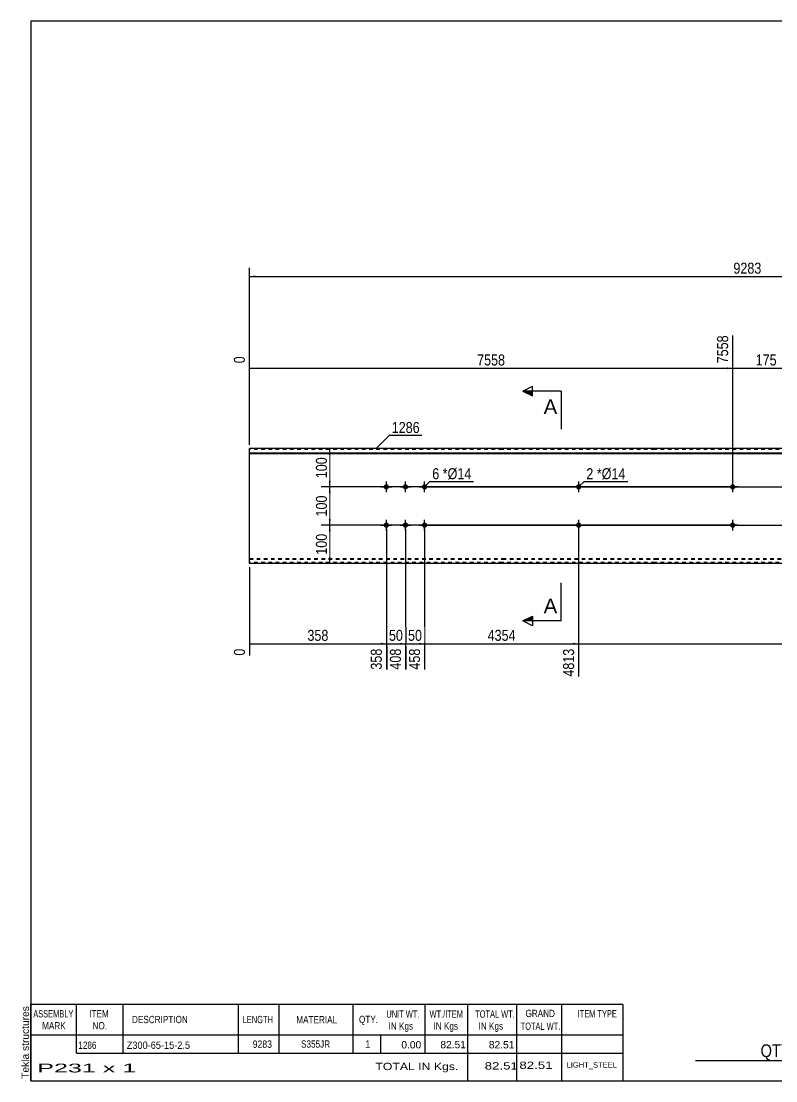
# Model space of a CAD drawing. Header units: millimetres. Extents: x -60 to 343, y -150 to 127.
# Drawn here: x -59.7 to 137.7, y -150.3 to 126.8 of the extents above; entities that cross this region are included whole.
import ezdxf

# ---------------------------------------------------------------- set-up
doc = ezdxf.new("R2010")
doc.units = ezdxf.units.MM
doc.linetypes.add('DXK_LINE_DOT1', pattern=[1.8814, 0.9407, -0.9407])
doc.styles.add('Arial', font='ARIAL.TTF', dxfattribs={"height": 0.2})
doc.styles.add('Arial Narrow', font='ARIALN.TTF', dxfattribs={"height": 0.2})

# ---------------------------------------------------------------- blocks, each defined once
blk = doc.blocks.new('Unknown-629083396-1864')
at = {"color": 5, "linetype": 'Continuous'}
for p, q in [((342.8, 126.75), (-57.2, 126.75)), ((-57.2, 126.75), (-57.2, -150.25)), ((342.8, -150.25), (342.8, 126.75)), ((-57.2, -150.25), (342.8, -150.25))]:
    blk.add_line(p, q, dxfattribs=at)
at = {"color": 174, "linetype": 'Continuous', "style": 'Arial'}
blk.add_text('Tekla structures', height=1.9102, rotation=90, dxfattribs=at).set_placement((-57.7, -149.75))
blk = doc.blocks.new('Part-629083396-1218 - 1203')
at = {"color": 2, "linetype": 'Continuous'}
for p, q in [((0, -15), (0, 15)), ((66.1, 15), (0, 15)), ((0, 13.94), (66.1, 13.94)), ((106, 15), (66.2, 15)), ((66.2, 13.94), (106, 13.94)), ((166.79, 15), (106.1, 15)), ((106.1, 13.94), (166.79, 13.94)), ((217.48, 15), (166.89, 15)), ((166.89, 13.94), (217.48, 13.94)), ((260.48, 15), (217.58, 15)), ((217.58, 13.94), (260.48, 13.94)), ((260.48, 15), (260.48, -15)), ((0, 13.76), (66.1, 13.76)), ((66.2, 13.76), (106, 13.76)), ((106.1, 13.76), (166.79, 13.76)), ((166.89, 13.76), (217.48, 13.76)), ((217.58, 13.76), (260.48, 13.76)), ((66.1, -15), (0, -15)), ((106, -15), (66.2, -15)), ((166.79, -15), (106.1, -15)), ((217.48, -15), (166.89, -15)), ((260.48, -15), (217.58, -15))]:
    blk.add_line(p, q, dxfattribs=at)
at = {"color": 7, "linetype": 'DXK_LINE_DOT1'}
for p, q in [((66.1, 14.75), (0, 14.75)), ((106, 14.75), (66.2, 14.75)), ((166.79, 14.75), (106.1, 14.75)), ((217.48, 14.75), (166.89, 14.75)), ((260.48, 14.75), (217.58, 14.75)), ((0, -13.76), (66.1, -13.76)), ((66.2, -13.76), (106, -13.76)), ((106.1, -13.76), (166.79, -13.76)), ((166.89, -13.76), (217.48, -13.76)), ((217.58, -13.76), (260.48, -13.76)), ((0, -13.94), (66.1, -13.94)), ((66.1, -14.75), (0, -14.75)), ((66.2, -13.94), (106, -13.94)), ((106, -14.75), (66.2, -14.75)), ((106.1, -13.94), (166.79, -13.94)), ((166.79, -14.75), (106.1, -14.75)), ((166.89, -13.94), (217.48, -13.94)), ((217.48, -14.75), (166.89, -14.75)), ((217.58, -13.94), (260.48, -13.94)), ((260.48, -14.75), (217.58, -14.75))]:
    blk.add_line(p, q, dxfattribs=at)
blk = doc.blocks.new('Bolt-629083396-1224 - 1203')
at = {"linetype": 'Continuous'}
for points in [[(35.1, 5, -1), (36.5, 5, -1)], [(40.1, 5, -1), (41.5, 5, -1)], [(45.1, 5, -1), (46.5, 5, -1)], [(35.1, -5, -1), (36.5, -5, -1)], [(40.1, -5, -1), (41.5, -5, -1)], [(45.1, -5, -1), (46.5, -5, -1)]]:
    blk.add_hatch(color=3, dxfattribs=at).paths.add_polyline_path(points)
at = {"color": 3, "linetype": 'Continuous'}
for p, q in [((35.8, 3.6), (35.8, 6.4)), ((40.8, 3.6), (40.8, 6.4)), ((45.8, 3.6), (45.8, 6.4)), ((34.4, 5), (37.2, 5)), ((39.4, 5), (42.2, 5)), ((44.4, 5), (47.2, 5)), ((34.4, -5), (37.2, -5)), ((35.8, -6.4), (35.8, -3.6)), ((39.4, -5), (42.2, -5)), ((40.8, -6.4), (40.8, -3.6)), ((44.4, -5), (47.2, -5)), ((45.8, -6.4), (45.8, -3.6))]:
    blk.add_line(p, q, dxfattribs=at)
blk = doc.blocks.new('Bolt-629083396-1227 - 1203')
at = {"linetype": 'Continuous'}
for points in [[(125.69, 5, -1), (127.09, 5, -1)], [(257.28, 5, -1), (258.68, 5, -1)]]:
    blk.add_hatch(color=3, dxfattribs=at).paths.add_polyline_path(points)
at = {"color": 3, "linetype": 'Continuous'}
for p, q in [((126.39, 3.6), (126.39, 6.4)), ((257.98, 3.6), (257.98, 6.4)), ((127.79, 5), (124.99, 5)), ((259.38, 5), (256.58, 5))]:
    blk.add_line(p, q, dxfattribs=at)
blk = doc.blocks.new('Bolt-629083396-1228 - 1203')
at = {"linetype": 'Continuous'}
for points in [[(125.69, -5, -1), (127.09, -5, -1)], [(257.28, -5, -1), (258.68, -5, -1)]]:
    blk.add_hatch(color=3, dxfattribs=at).paths.add_polyline_path(points)
at = {"color": 3, "linetype": 'Continuous'}
for p, q in [((127.79, -5), (124.99, -5)), ((126.39, -6.4), (126.39, -3.6)), ((259.38, -5), (256.58, -5)), ((257.98, -6.4), (257.98, -3.6))]:
    blk.add_line(p, q, dxfattribs=at)
blk = doc.blocks.new('Bolt-629083396-1229 - 1203')
at = {"linetype": 'Continuous'}
for points in [[(86.8, 5, -1), (85.4, 5, -1)], [(86.8, -5, -1), (85.4, -5, -1)]]:
    blk.add_hatch(color=3, dxfattribs=at).paths.add_polyline_path(points)
at = {"color": 3, "linetype": 'Continuous'}
for p, q in [((86.1, 6.4), (86.1, 3.6)), ((87.5, 5), (84.7, 5)), ((87.5, -5), (84.7, -5)), ((86.1, -3.6), (86.1, -6.4))]:
    blk.add_line(p, q, dxfattribs=at)
blk = doc.blocks.new('StraightDimension-629083396-1353 - 1203')
at = {"linetype": 'Continuous'}
for points in [[(20.75, 3.5), (21, 5), (21.25, 3.5)], [(21.25, -3.5), (21, -5), (20.75, -3.5)]]:
    blk.add_hatch(color=7, dxfattribs=at).paths.add_polyline_path(points)
at = {"color": 7, "linetype": 'Continuous'}
for p, q in [((125.39, 5), (18.75, 5)), ((21, -5), (21, 5)), ((125.39, -5), (18.75, -5))]:
    blk.add_line(p, q, dxfattribs=at)
at = {"color": 0}
blk.add_wipeout([(20.85, 3.34), (16.65, 3.34), (16.65, -3.34), (20.85, -3.34)], dxfattribs=at)
at = {"color": 3, "style": 'Arial Narrow'}
blk.add_text('100', height=2.863, rotation=90.0002, dxfattribs=at).set_placement((20.25, -2.74))
blk = doc.blocks.new('StraightDimension-629083396-1354 - 1203')
at = {"linetype": 'Continuous'}
for points in [[(20.75, -6.5), (21, -5), (21.25, -6.5)], [(21.25, -13.5), (21, -15), (20.75, -13.5)]]:
    blk.add_hatch(color=7, dxfattribs=at).paths.add_polyline_path(points)
at = {"color": 7, "linetype": 'Continuous'}
for p, q in [((125.39, -5), (18.75, -5)), ((21, -15), (21, -5)), ((34.8, -15), (18.75, -15))]:
    blk.add_line(p, q, dxfattribs=at)
at = {"color": 0}
blk.add_wipeout([(20.85, -6.66), (16.65, -6.66), (16.65, -13.34), (20.85, -13.34)], dxfattribs=at)
at = {"color": 3, "style": 'Arial Narrow'}
blk.add_text('100', height=2.863, rotation=90.0002, dxfattribs=at).set_placement((20.25, -12.74))
blk = doc.blocks.new('StraightDimension-629083396-1335 - 1203')
at = {"linetype": 'Continuous'}
for points in [[(272.75, -6.5), (273, -5), (273.25, -6.5)], [(273.25, -13.5), (273, -15), (272.75, -13.5)]]:
    blk.add_hatch(color=7, dxfattribs=at).paths.add_polyline_path(points)
at = {"color": 7, "linetype": 'Continuous'}
for p, q in [((46.8, -5), (275.4, -5)), ((273, -15), (273, -5)), ((261.48, -15), (275.4, -15))]:
    blk.add_line(p, q, dxfattribs=at)
at = {"color": 0}
blk.add_wipeout([(272.85, -6.66), (268.65, -6.66), (268.65, -13.34), (272.85, -13.34)], dxfattribs=at)
at = {"color": 3, "style": 'Arial Narrow'}
blk.add_text('100', height=2.863, rotation=90.0002, dxfattribs=at).set_placement((272.25, -12.74))
blk = doc.blocks.new('StraightDimension-629083396-1312 - 1203')
at = {"linetype": 'Continuous'}
blk.add_hatch(color=7, dxfattribs=at).paths.add_polyline_path([(258.98, -35.75), (260.48, -36), (258.98, -36.25)])
at = {"color": 7, "linetype": 'Continuous'}
for p, q in [((86.1, -6), (86.1, -44.61)), ((260.48, -16), (260.48, -44.61)), ((86.1, -36), (260.48, -36))]:
    blk.add_line(p, q, dxfattribs=at)
at = {"color": 0}
blk.add_wipeout([(177.54, -35.85), (177.54, -31.65), (169.03, -31.65), (169.03, -35.85)], dxfattribs=at)
at = {"color": 0, "linetype": 'Continuous'}
blk.add_wipeout([(259.88, -36.7), (255.68, -36.7), (255.68, -45.21), (259.88, -45.21)], dxfattribs=at)
at = {"color": 3, "style": 'Arial Narrow'}
blk.add_text('4471', height=2.863, dxfattribs=at).set_placement((169.63, -35.25))
at = {"color": 3, "linetype": 'Continuous', "style": 'Arial Narrow'}
blk.add_text('9283', height=2.863, rotation=90.0002, dxfattribs=at).set_placement((259.28, -44.61))
blk = doc.blocks.new('StraightDimension-629083396-1271 - 1203')
at = {"linetype": 'Continuous'}
blk.add_hatch(color=7, dxfattribs=at).paths.add_polyline_path([(142.39, 36.25), (143.89, 36), (142.39, 35.75)])
at = {"color": 7, "linetype": 'Continuous'}
for p, q in [((143.89, 6), (143.89, 48.51)), ((126.39, 6), (126.39, 44.61)), ((126.39, 36), (143.89, 36))]:
    blk.add_line(p, q, dxfattribs=at)
at = {"color": 0}
blk.add_wipeout([(138.49, 36.15), (138.49, 40.35), (131.8, 40.35), (131.8, 36.15)], dxfattribs=at)
at = {"color": 0, "linetype": 'Continuous'}
blk.add_wipeout([(143.29, 49.11), (139.09, 49.11), (139.09, 40.6), (143.29, 40.6)], dxfattribs=at)
at = {"color": 3, "linetype": 'Continuous', "style": 'Arial Narrow'}
blk.add_text('7733', height=2.863, rotation=90.0002, dxfattribs=at).set_placement((142.69, 41.2))
at = {"color": 3, "style": 'Arial Narrow'}
blk.add_text('175', height=2.863, dxfattribs=at).set_placement((132.4, 36.75))
blk = doc.blocks.new('StraightDimension-629083396-1272 - 1203')
at = {"linetype": 'Continuous'}
blk.add_hatch(color=7, dxfattribs=at).paths.add_polyline_path([(124.89, 36.25), (126.39, 36), (124.89, 35.75)])
at = {"color": 7, "linetype": 'Continuous'}
for p, q in [((126.39, 6), (126.39, 44.61)), ((0, 16), (0, 39.13)), ((0, 36), (126.39, 36))]:
    blk.add_line(p, q, dxfattribs=at)
at = {"color": 0, "linetype": 'Continuous'}
for points in [[(125.79, 45.21), (121.59, 45.21), (121.59, 36.7), (125.79, 36.7)], [(-0.6, 39.73), (-4.8, 39.73), (-4.8, 36.7), (-0.6, 36.7)]]:
    blk.add_wipeout(points, dxfattribs=at)
at = {"color": 0}
blk.add_wipeout([(67.45, 36.15), (67.45, 40.35), (58.94, 40.35), (58.94, 36.15)], dxfattribs=at)
at = {"color": 3, "linetype": 'Continuous', "style": 'Arial Narrow'}
for s, height, p in [('7558', 2.863, (125.19, 37.3)), ('0', 2.86, (-1.2, 37.3))]:
    blk.add_text(s, height=height, rotation=90.0002, dxfattribs=at).set_placement(p)
at = {"color": 3, "style": 'Arial Narrow'}
blk.add_text('7558', height=2.863, dxfattribs=at).set_placement((59.54, 36.75))
blk = doc.blocks.new('StraightDimension-629083396-1313 - 1203')
at = {"linetype": 'Continuous'}
blk.add_hatch(color=7, dxfattribs=at).paths.add_polyline_path([(84.6, -35.75), (86.1, -36), (84.6, -36.25)])
at = {"color": 7, "linetype": 'Continuous'}
for p, q in [((45.8, -6), (45.8, -42.78)), ((86.1, -6), (86.1, -44.61)), ((45.8, -36), (86.1, -36))]:
    blk.add_line(p, q, dxfattribs=at)
at = {"color": 0}
blk.add_wipeout([(70.2, -35.85), (70.2, -31.65), (61.69, -31.65), (61.69, -35.85)], dxfattribs=at)
at = {"color": 0, "linetype": 'Continuous'}
blk.add_wipeout([(85.5, -36.7), (81.3, -36.7), (81.3, -45.21), (85.5, -45.21)], dxfattribs=at)
at = {"color": 3, "style": 'Arial Narrow'}
blk.add_text('4354', height=2.863, dxfattribs=at).set_placement((62.29, -35.25))
at = {"color": 3, "linetype": 'Continuous', "style": 'Arial Narrow'}
blk.add_text('4813', height=2.863, rotation=90.0002, dxfattribs=at).set_placement((84.9, -44.61))
blk = doc.blocks.new('StraightDimension-629083396-1314 - 1203')
at = {"linetype": 'Continuous'}
blk.add_hatch(color=7, dxfattribs=at).paths.add_polyline_path([(44.3, -35.75), (45.8, -36), (44.3, -36.25)])
at = {"color": 7, "linetype": 'Continuous'}
for p, q in [((40.8, -6), (40.8, -42.78)), ((45.8, -6), (45.8, -42.78)), ((40.8, -36), (45.8, -36))]:
    blk.add_line(p, q, dxfattribs=at)
at = {"color": 0}
blk.add_wipeout([(45.73, -35.85), (45.73, -31.65), (40.87, -31.65), (40.87, -35.85)], dxfattribs=at)
at = {"color": 3, "style": 'Arial Narrow'}
blk.add_text('50', height=2.863, dxfattribs=at).set_placement((41.47, -35.25))
at = {"color": 0, "linetype": 'Continuous'}
blk.add_wipeout([(45.2, -36.7), (41, -36.7), (41, -43.38), (45.2, -43.38)], dxfattribs=at)
at = {"color": 3, "linetype": 'Continuous', "style": 'Arial Narrow'}
blk.add_text('458', height=2.863, rotation=90.0002, dxfattribs=at).set_placement((44.6, -42.78))
blk = doc.blocks.new('StraightDimension-629083396-1315 - 1203')
at = {"linetype": 'Continuous'}
blk.add_hatch(color=7, dxfattribs=at).paths.add_polyline_path([(39.3, -35.75), (40.8, -36), (39.3, -36.25)])
at = {"color": 7, "linetype": 'Continuous'}
for p, q in [((35.8, -6), (35.8, -42.78)), ((40.8, -6), (40.8, -42.78)), ((35.8, -36), (40.8, -36))]:
    blk.add_line(p, q, dxfattribs=at)
at = {"color": 0}
blk.add_wipeout([(40.73, -35.85), (40.73, -31.65), (35.87, -31.65), (35.87, -35.85)], dxfattribs=at)
at = {"color": 3, "style": 'Arial Narrow'}
blk.add_text('50', height=2.863, dxfattribs=at).set_placement((36.47, -35.25))
at = {"color": 0, "linetype": 'Continuous'}
blk.add_wipeout([(40.2, -36.7), (36, -36.7), (36, -43.38), (40.2, -43.38)], dxfattribs=at)
at = {"color": 3, "linetype": 'Continuous', "style": 'Arial Narrow'}
blk.add_text('408', height=2.863, rotation=90.0002, dxfattribs=at).set_placement((39.6, -42.78))
blk = doc.blocks.new('StraightDimension-629083396-1316 - 1203')
at = {"linetype": 'Continuous'}
blk.add_hatch(color=7, dxfattribs=at).paths.add_polyline_path([(34.3, -35.75), (35.8, -36), (34.3, -36.25)])
at = {"color": 7, "linetype": 'Continuous'}
for p, q in [((35.8, -6), (35.8, -42.78)), ((0, -16), (0, -39.13)), ((0, -36), (35.8, -36))]:
    blk.add_line(p, q, dxfattribs=at)
at = {"color": 0}
blk.add_wipeout([(21.24, -35.85), (21.24, -31.65), (14.56, -31.65), (14.56, -35.85)], dxfattribs=at)
at = {"color": 0, "linetype": 'Continuous'}
for points in [[(-0.6, -36.7), (-4.8, -36.7), (-4.8, -39.73), (-0.6, -39.73)], [(35.2, -36.7), (31, -36.7), (31, -43.38), (35.2, -43.38)]]:
    blk.add_wipeout(points, dxfattribs=at)
at = {"color": 3, "style": 'Arial Narrow'}
blk.add_text('358', height=2.863, dxfattribs=at).set_placement((15.16, -35.25))
at = {"color": 3, "linetype": 'Continuous', "style": 'Arial Narrow'}
for s, height, p in [('0', 2.86, (-1.2, -39.13)), ('358', 2.863, (34.6, -42.78))]:
    blk.add_text(s, height=height, rotation=90.0002, dxfattribs=at).set_placement(p)
blk = doc.blocks.new('StraightDimension-629083396-1333 - 1203')
at = {"linetype": 'Continuous'}
for points in [[(272.75, 7.77), (273, 9.27), (273.25, 7.77)], [(273.25, 6.5), (273, 5), (272.75, 6.5)]]:
    blk.add_hatch(color=7, dxfattribs=at).paths.add_polyline_path(points)
at = {"color": 7, "linetype": 'Continuous'}
for p, q in [((238.88, 9.27), (275.4, 9.27)), ((273, 5), (273, 9.27)), ((46.8, 5), (275.4, 5))]:
    blk.add_line(p, q, dxfattribs=at)
at = {"color": 0}
blk.add_wipeout([(272.85, 9.56), (268.65, 9.56), (268.65, 4.71), (272.85, 4.71)], dxfattribs=at)
at = {"color": 3, "style": 'Arial Narrow'}
blk.add_text('43', height=2.863, rotation=90.0002, dxfattribs=at).set_placement((272.25, 5.31))
blk = doc.blocks.new('StraightDimension-629083396-1334 - 1203')
at = {"linetype": 'Continuous'}
for points in [[(272.75, 3.5), (273, 5), (273.25, 3.5)], [(273.25, -3.5), (273, -5), (272.75, -3.5)]]:
    blk.add_hatch(color=7, dxfattribs=at).paths.add_polyline_path(points)
at = {"color": 7, "linetype": 'Continuous'}
for p, q in [((46.8, 5), (275.4, 5)), ((273, -5), (273, 5)), ((46.8, -5), (275.4, -5))]:
    blk.add_line(p, q, dxfattribs=at)
at = {"color": 0}
blk.add_wipeout([(272.85, 3.34), (268.65, 3.34), (268.65, -3.34), (272.85, -3.34)], dxfattribs=at)
at = {"color": 3, "style": 'Arial Narrow'}
blk.add_text('100', height=2.863, rotation=90.0002, dxfattribs=at).set_placement((272.25, -2.74))
blk = doc.blocks.new('StraightDimension-629083396-1352 - 1203')
at = {"linetype": 'Continuous'}
for points in [[(20.75, 13.5), (21, 15), (21.25, 13.5)], [(21.25, 6.5), (21, 5), (20.75, 6.5)]]:
    blk.add_hatch(color=7, dxfattribs=at).paths.add_polyline_path(points)
at = {"color": 7, "linetype": 'Continuous'}
for p, q in [((34.8, 15), (18.75, 15)), ((21, 5), (21, 15)), ((125.39, 5), (18.75, 5))]:
    blk.add_line(p, q, dxfattribs=at)
at = {"color": 0}
blk.add_wipeout([(20.85, 13.34), (16.65, 13.34), (16.65, 6.66), (20.85, 6.66)], dxfattribs=at)
at = {"color": 3, "style": 'Arial Narrow'}
blk.add_text('100', height=2.863, rotation=90.0002, dxfattribs=at).set_placement((20.25, 7.26))
blk = doc.blocks.new('StraightDimension-629083396-1368 - 1203')
at = {"linetype": 'Continuous'}
for points in [[(1.5, 59.75), (0, 60), (1.5, 60.25)], [(258.98, 60.25), (260.48, 60), (258.98, 59.75)]]:
    blk.add_hatch(color=7, dxfattribs=at).paths.add_polyline_path(points)
at = {"color": 7, "linetype": 'Continuous'}
for p, q in [((0, 16), (0, 62.25)), ((260.48, 16), (260.48, 62.25)), ((0, 60), (260.48, 60))]:
    blk.add_line(p, q, dxfattribs=at)
at = {"color": 0}
blk.add_wipeout([(134.5, 60.15), (134.5, 64.35), (125.98, 64.35), (125.98, 60.15)], dxfattribs=at)
at = {"color": 3, "style": 'Arial Narrow'}
blk.add_text('9283', height=2.863, dxfattribs=at).set_placement((126.58, 60.75))
blk = doc.blocks.new('CBS_BOM-629083396-1916')
at = {"color": 7, "linetype": 'Continuous'}
for p, q in [((-57.23, -138.28), (-57.23, -130.28)), ((-57.23, -130.28), (97.69, -130.28)), ((-45.23, -138.28), (-45.23, -130.28)), ((-33.04, -138.28), (-33.04, -130.28)), ((-2.88, -138.28), (-2.88, -130.28)), ((7.8, -138.28), (7.8, -130.28)), ((27.12, -138.28), (27.12, -130.28)), ((45.92, -138.28), (45.92, -130.28)), ((57.13, -138.28), (57.13, -130.28)), ((69.92, -138.28), (69.92, -130.28)), ((81.67, -138.28), (81.67, -130.28)), ((97.69, -130.29), (97.69, -138.27)), ((-57.23, -138.28), (97.69, -138.28)), ((-57.23, -143.08), (-57.23, -138.28)), ((-45.23, -143.08), (-45.23, -138.28)), ((-33.04, -143.08), (-33.04, -138.28)), ((-2.88, -143.08), (-2.88, -138.28)), ((7.8, -143.08), (7.8, -138.28)), ((27.12, -143.08), (27.12, -138.28)), ((34.38, -143.08), (34.38, -138.28)), ((45.92, -143.08), (45.92, -138.28)), ((57.13, -143.08), (57.13, -138.28)), ((69.92, -143.08), (69.92, -138.28)), ((81.69, -143.08), (81.69, -138.28)), ((97.69, -138.28), (97.69, -143.08)), ((-57.23, -150.28), (-57.23, -143.1)), ((-45.23, -143.08), (97.69, -143.08)), ((57.13, -150.28), (57.13, -143.1)), ((69.92, -150.28), (69.92, -143.1)), ((81.73, -150.28), (81.73, -143.1)), ((97.69, -143.08), (97.69, -150.28)), ((-57.23, -150.28), (97.69, -150.28))]:
    blk.add_line(p, q, dxfattribs=at)
at = {"color": 3, "linetype": 'Continuous', "style": 'Arial'}
for s, height, width, p in [('ASSEMBLY', 1.91, 0.7, (-56.55, -133.71)), ('ITEM', 1.91, 0.8, (-41.9, -133.71)), ('UNIT WT.', 1.91, 0.7, (35.81, -133.78)), ('WT./ITEM', 1.91, 0.7, (47.1, -133.78)), ('TOTAL WT.', 1.91, 0.7, (59.04, -133.78)), ('GRAND', 1.91, 0.8, (72.19, -133.62)), ('ITEM TYPE', 1.91, 0.7, (85.83, -133.7)), ('MARK', 1.91, 0.8, (-54.23, -136.84)), ('NO.', 1.91, 0.8, (-41.05, -136.84)), ('DESCRIPTION', 1.9102, 0.8, (-30.72, -135.21)), ('LENGTH', 1.91, 0.7, (-1.77, -135.21)), ('MATERIAL', 1.91, 0.8, (12.25, -135.26)), ('QTY.', 1.91, 0.8, (28.64, -135.18)), ('IN Kgs', 1.91, 0.8, (36.39, -136.92)), ('IN Kgs', 1.91, 0.8, (48.14, -136.92)), ('IN Kgs', 1.91, 0.8, (59.93, -136.92)), ('TOTAL WT.', 1.91, 0.7, (70.93, -136.96))]:
    blk.add_text(s, height=height, dxfattribs=dict(at, width=width)).set_placement(p)
at = {"color": 7, "linetype": 'Continuous', "style": 'Arial'}
for s, height, width, p in [('1286', 1.91, 0.8, (-44.77, -141.93)), ('Z300-65-15-2.5', 1.9102, 0.9, (-32.1, -141.93)), ('9283', 1.91, 0.85, (0.84, -141.65)), ('S355JR', 1.91, 0.8, (13.49, -141.62))]:
    blk.add_text(s, height=height, dxfattribs=dict(at, width=width)).set_placement(p)
for s, p in [('1', (30.21, -141.62)), ('0.00', (39.72, -141.81)), ('82.51', (49.94, -141.78)), ('82.51', (62.61, -141.81))]:
    blk.add_text(s, height=1.91, dxfattribs=at).set_placement(p)
at = {"color": 6, "linetype": 'Continuous', "style": 'Arial'}
for s, height, width, p in [('P231 x 1', 2.292, 2.05, (-55.51, -148.09)), ('TOTAL IN Kgs.', 1.9102, 1.2, (32.93, -147.48)), ('82.51', 1.91, 1.3, (61.52, -147.33)), ('82.51', 1.91, 1.3, (70.59, -147.17))]:
    blk.add_text(s, height=height, dxfattribs=dict(at, width=width)).set_placement(p)
blk.add_text('LIGHT_STEEL', height=1.4135, dxfattribs=at).set_placement((82.94, -146.83))
blk = doc.blocks.new('CBS_CALLOFF-629083396-1917')
at = {"color": 7, "linetype": 'Continuous'}
blk.add_line((116.68, -144.98), (232.91, -145), dxfattribs=at)
at = {"color": 3, "linetype": 'Continuous', "style": 'Arial Narrow'}
blk.add_text('QTY= 1 Nos.      COLD FORMED     MKD : P231', height=3.3405, dxfattribs=at).set_placement((133.68, -144.09))
blk = doc.blocks.new('Mark-629083396-1400 - 1203')
at = {"color": 0}
blk.add_wipeout([(49.64, 7.01), (49.64, 10.01), (47.81, 10.01), (47.81, 7.01)], dxfattribs=at)
blk.add_wipeout([(49.64, 7.01), (49.64, 10.01), (47.81, 10.01), (47.81, 7.01)], dxfattribs=at)
at = {"color": 7, "linetype": 'Continuous'}
blk.add_line((45.8, 5), (47.21, 6.41), dxfattribs=at)
at = {"color": 0}
blk.add_wipeout([(51.82, 7.01), (51.82, 10.01), (50.54, 10.01), (50.54, 7.01)], dxfattribs=at)
blk.add_wipeout([(51.82, 7.01), (51.82, 10.01), (50.54, 10.01), (50.54, 7.01)], dxfattribs=at)
at = {"color": 3, "style": 'Arial Narrow'}
blk.add_text('6', height=2.86, dxfattribs=at).set_placement((47.81, 7.01))
at = {"color": 0}
blk.add_wipeout([(58.03, 7.01), (58.03, 10.01), (51.82, 10.01), (51.82, 7.01)], dxfattribs=at)
blk.add_wipeout([(58.03, 7.01), (58.03, 10.01), (51.82, 10.01), (51.82, 7.01)], dxfattribs=at)
at = {"color": 7, "linetype": 'Continuous'}
blk.add_line((47.21, 6.41), (58.63, 6.41), dxfattribs=at)
at = {"color": 3, "style": 'Arial Narrow'}
for s, height, p in [('*', 2.86, (50.54, 7.01)), ('Ø14', 2.863, (51.82, 7.01))]:
    blk.add_text(s, height=height, dxfattribs=at).set_placement(p)
blk = doc.blocks.new('SectionMark-629083396-1261 - 1203')
at = {"linetype": 'Continuous'}
for points in [[(74, 30.05), (74, 28.8), (71.5, 30.05)], [(74, -28.8), (74, -30.05), (71.5, -30.05)]]:
    blk.add_hatch(color=30, dxfattribs=at).paths.add_polyline_path(points)
at = {"color": 30, "linetype": 'Continuous'}
for p, q in [((71.5, 30.05), (74, 31.3)), ((74, 28.8), (74, 31.3)), ((81.5, 30.05), (71.5, 30.05)), ((71.5, 30.05), (74, 28.8)), ((71.5, -30.05), (74, -28.8)), ((81.5, -30.05), (71.5, -30.05)), ((74, -31.3), (71.5, -30.05)), ((74, -28.8), (74, -31.3))]:
    blk.add_line(p, q, dxfattribs=at)
at = {"color": 0, "linetype": 'Continuous'}
for points in [[(80.5, 24.05), (80.5, 28.05), (76.94, 28.05), (76.94, 24.05)], [(80.5, -28.05), (80.5, -24.05), (76.94, -24.05), (76.94, -28.05)]]:
    blk.add_wipeout(points, dxfattribs=at)
at = {"color": 30, "linetype": 'Continuous'}
for p, q in [((81.5, 30.05), (81.5, 20.05)), ((81.5, -30.05), (81.5, -20.05))]:
    blk.add_line(p, q, dxfattribs=at)
at = {"color": 96, "linetype": 'Continuous', "style": 'Arial'}
for p in [(76.94, 24.05), (76.94, -28.05)]:
    blk.add_text('A', height=3.82, dxfattribs=at).set_placement(p)
blk = doc.blocks.new('Mark-629083396-1371 - 1203')
at = {"color": 0}
blk.add_wipeout([(44.52, 19.09), (44.52, 22.09), (37.21, 22.09), (37.21, 19.09)], dxfattribs=at)
blk.add_wipeout([(44.52, 19.09), (44.52, 22.09), (37.21, 22.09), (37.21, 19.09)], dxfattribs=at)
at = {"color": 7, "linetype": 'Continuous'}
for p, q in [((33.07, 14.95), (36.61, 18.49)), ((36.61, 18.49), (45.12, 18.49))]:
    blk.add_line(p, q, dxfattribs=at)
at = {"color": 3, "style": 'Arial Narrow'}
blk.add_text('1286', height=2.863, dxfattribs=at).set_placement((37.21, 19.09))
blk = doc.blocks.new('Mark-629083396-1401 - 1203')
at = {"color": 0}
blk.add_wipeout([(89.94, 7.01), (89.94, 10.01), (88.11, 10.01), (88.11, 7.01)], dxfattribs=at)
blk.add_wipeout([(89.94, 7.01), (89.94, 10.01), (88.11, 10.01), (88.11, 7.01)], dxfattribs=at)
at = {"color": 7, "linetype": 'Continuous'}
blk.add_line((86.1, 5), (87.51, 6.41), dxfattribs=at)
at = {"color": 0}
blk.add_wipeout([(92.12, 7.01), (92.12, 10.01), (90.84, 10.01), (90.84, 7.01)], dxfattribs=at)
blk.add_wipeout([(92.12, 7.01), (92.12, 10.01), (90.84, 10.01), (90.84, 7.01)], dxfattribs=at)
at = {"color": 3, "style": 'Arial Narrow'}
blk.add_text('2', height=2.86, dxfattribs=at).set_placement((88.11, 7.01))
at = {"color": 0}
blk.add_wipeout([(98.33, 7.01), (98.33, 10.01), (92.12, 10.01), (92.12, 7.01)], dxfattribs=at)
blk.add_wipeout([(98.33, 7.01), (98.33, 10.01), (92.12, 10.01), (92.12, 7.01)], dxfattribs=at)
at = {"color": 7, "linetype": 'Continuous'}
blk.add_line((87.51, 6.41), (98.93, 6.41), dxfattribs=at)
at = {"color": 3, "style": 'Arial Narrow'}
for s, height, p in [('*', 2.86, (90.84, 7.01)), ('Ø14', 2.863, (92.12, 7.01))]:
    blk.add_text(s, height=height, dxfattribs=at).set_placement(p)

msp = doc.modelspace()

# ---------------------------------------------------------------- block references
for name in ['Unknown-629083396-1864', 'Part-629083396-1218 - 1203', 'Bolt-629083396-1224 - 1203', 'Bolt-629083396-1229 - 1203', 'Bolt-629083396-1227 - 1203', 'Bolt-629083396-1228 - 1203', 'CBS_BOM-629083396-1916', 'CBS_CALLOFF-629083396-1917']:
    msp.add_blockref(name, (0, 0))

# ---------------------------------------------------------------- next in the draw order: block references
msp.add_blockref('StraightDimension-629083396-1353 - 1203', (0, 0))

# ---------------------------------------------------------------- next in the draw order: block references
for name in ['StraightDimension-629083396-1271 - 1203', 'StraightDimension-629083396-1354 - 1203']:
    msp.add_blockref(name, (0, 0))

# ---------------------------------------------------------------- next in the draw order: block references
for name in ['StraightDimension-629083396-1272 - 1203', 'StraightDimension-629083396-1335 - 1203']:
    msp.add_blockref(name, (0, 0))

# ---------------------------------------------------------------- next in the draw order: block references
for name in ['StraightDimension-629083396-1333 - 1203', 'StraightDimension-629083396-1312 - 1203']:
    msp.add_blockref(name, (0, 0))

# ---------------------------------------------------------------- next in the draw order: block references
msp.add_blockref('StraightDimension-629083396-1313 - 1203', (0, 0))

# ---------------------------------------------------------------- next in the draw order: block references
msp.add_blockref('StraightDimension-629083396-1314 - 1203', (0, 0))

# ---------------------------------------------------------------- next in the draw order: block references
for name in ['StraightDimension-629083396-1334 - 1203', 'StraightDimension-629083396-1315 - 1203']:
    msp.add_blockref(name, (0, 0))

# ---------------------------------------------------------------- next in the draw order: block references
for name in ['StraightDimension-629083396-1352 - 1203', 'StraightDimension-629083396-1316 - 1203']:
    msp.add_blockref(name, (0, 0))

# ---------------------------------------------------------------- next in the draw order: block references
for name in ['StraightDimension-629083396-1368 - 1203', 'Mark-629083396-1400 - 1203', 'Mark-629083396-1401 - 1203']:
    msp.add_blockref(name, (0, 0))

# ---------------------------------------------------------------- next in the draw order: block references
for name in ['SectionMark-629083396-1261 - 1203', 'Mark-629083396-1371 - 1203']:
    msp.add_blockref(name, (0, 0))

doc.saveas('drawing.dxf')
